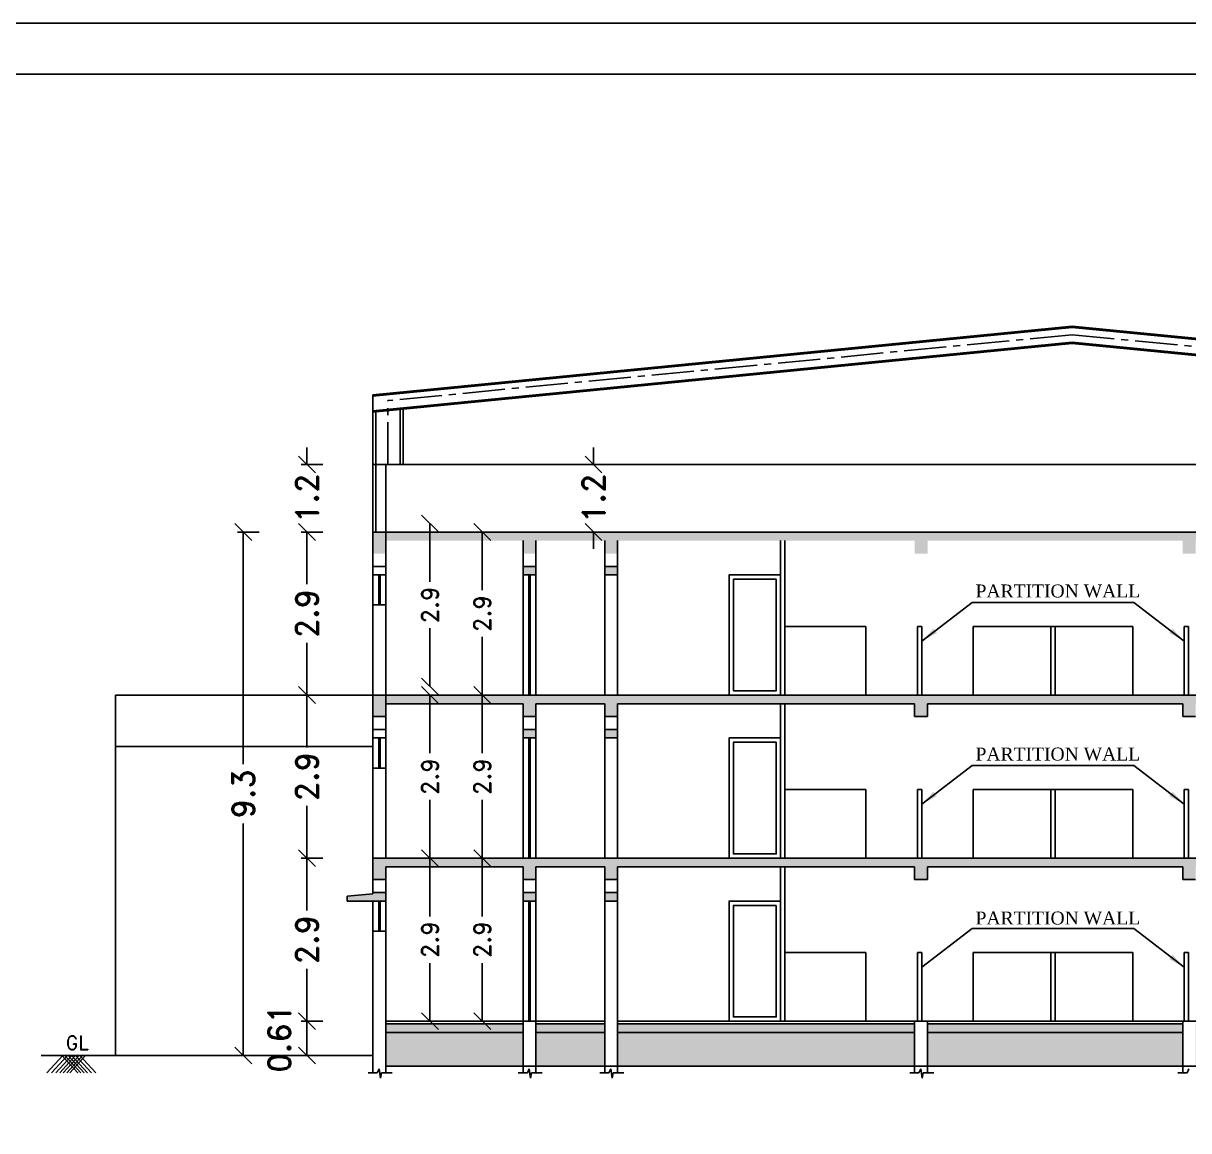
# Model space of a CAD drawing. Header units: metres. Extents: x 0 to 2856, y 0 to 1718.
# Drawn here: x 2724.98 to 2745.68, y 1670.95 to 1690.61 of the extents above; entities that cross this region are included whole.
import ezdxf

# ---------------------------------------------------------------- set-up
doc = ezdxf.new("R2010")
doc.units = ezdxf.units.M
doc.header["$MEASUREMENT"] = 0
doc.linetypes.add('CENTER2', pattern=[1.125, 0.75, -0.125, 0.125, -0.125])
for name, color, linetype in [('BLK_1_FLR_0_REGULAR_ROOM_1', 4, 'Continuous'), ('BLK_1_FLR_0_STAIR_1', 1, 'Continuous'), ('BLK_1_FLR_1_REGULAR_ROOM_1', 4, 'Continuous'), ('BLK_1_FLR_1_STAIR_1', 1, 'Continuous'), ('BLK_1_FLR_2_REGULAR_ROOM_1', 4, 'Continuous'), ('BLK_1_FLR_2_STAIR_1', 1, 'Continuous'), ('BLK_1_PLINTH_HEIGHT', 7, 'Continuous'), ('BLK_1_ROOF_WATER_TANK_HT', 235, 'Continuous'), ('dim', 12, 'Continuous'), ('hat', 5, 'Continuous')]:
    doc.layers.add(name, color=color, linetype=linetype)
doc.styles.add('rd', font='romand.shx')
doc.styles.add('Tahoma', font='times.ttf', dxfattribs={"height": 0.3})
doc.dimstyles.get("Standard").update_dxf_attribs({"dimtxt": 3, "dimasz": 3, "dimexe": 1, "dimexo": 1, "dimgap": 0.09, "dimtad": 0, "dimdec": 4, "dimzin": 2, "dimdsep": 46, "dimlunit": 4, "dimtxsty": 'rd', "dimblk": 'OBLIQUE', "dimcen": 0.09, "dimclrd": 12, "dimclre": 12, "dimclrt": 5, "dimadec": 0, "dimazin": 0, "dimtfac": 1, "dimtdec": 4, "dimtix": 1, "dimtmove": 2, "dimatfit": 3, "dimfxl": 0, "dimtolj": 1, "dimtzin": 0, "dimarcsym": 0})

# ---------------------------------------------------------------- blocks, each defined once
blk = doc.blocks.new('_Oblique')
at = {"color": 0, "linetype": 'ByBlock', "lineweight": -2}
blk.add_line((-0.5, -0.5), (0.5, 0.5), dxfattribs=at)
blk = doc.blocks.new('*D188')
at = {"layer": 'Defpoints', "color": 0}
for p in [(2730.017, 1675.787), (2730.401, 1675.787), (2730.401, 1672.892)]:
    blk.add_point(p, dxfattribs=at)
at = {"layer": 'dim', "color": 12, "lineweight": -2}
for p, q in [((2730.301, 1675.787), (2729.917, 1675.787)), ((2730.017, 1675.787), (2730.017, 1674.859)), ((2730.017, 1672.892), (2730.017, 1673.82)), ((2730.301, 1672.892), (2729.917, 1672.892))]:
    blk.add_line(p, q, dxfattribs=at)
at = {"layer": 'dim', "color": 12, "lineweight": -2, "xscale": 0.3, "yscale": 0.3, "zscale": 0.3}
for p, rotation in [((2730.017, 1675.787), 90), ((2730.017, 1672.892), 270)]:
    blk.add_blockref('_Oblique', p, dxfattribs=dict(at, rotation=rotation))
at = {"layer": 'dim', "color": 7, "insert": (2730.017, 1674.339), "char_height": 0.4, "attachment_point": 5, "rotation": 90, "style": 'rd'}
blk.add_mtext('\\A1;2.9', dxfattribs=at)
blk = doc.blocks.new('*D189')
at = {"layer": 'BLK_1_PLINTH_HEIGHT', "color": 12, "lineweight": -2}
for p, q in [((2730.301, 1672.892), (2729.917, 1672.892)), ((2730.017, 1672.892), (2730.017, 1672.282)), ((2730.301, 1672.282), (2729.917, 1672.282))]:
    blk.add_line(p, q, dxfattribs=at)
at = {"layer": 'Defpoints', "color": 0}
for p in [(2730.401, 1672.892), (2730.017, 1672.282), (2730.401, 1672.282)]:
    blk.add_point(p, dxfattribs=at)
at = {"layer": 'BLK_1_PLINTH_HEIGHT', "color": 12, "lineweight": -2, "xscale": 0.3, "yscale": 0.3, "zscale": 0.3}
for p, rotation in [((2730.017, 1672.892), 90), ((2730.017, 1672.282), 270)]:
    blk.add_blockref('_Oblique', p, dxfattribs=dict(at, rotation=rotation))
at = {"layer": 'BLK_1_PLINTH_HEIGHT', "color": 7, "insert": (2729.527, 1672.587), "char_height": 0.4, "attachment_point": 5, "rotation": 90, "style": 'rd'}
blk.add_mtext('\\A1;0.61', dxfattribs=at)
blk = doc.blocks.new('*D190')
at = {"layer": 'Defpoints', "color": 0}
for p in [(2730.401, 1678.683), (2730.017, 1675.787), (2730.401, 1675.787)]:
    blk.add_point(p, dxfattribs=at)
at = {"layer": 'dim', "color": 12, "lineweight": -2}
for p, q in [((2730.301, 1678.683), (2729.917, 1678.683)), ((2730.017, 1678.683), (2730.017, 1677.754)), ((2730.017, 1675.787), (2730.017, 1676.716)), ((2730.301, 1675.787), (2729.917, 1675.787))]:
    blk.add_line(p, q, dxfattribs=at)
at = {"layer": 'dim', "color": 12, "lineweight": -2, "xscale": 0.3, "yscale": 0.3, "zscale": 0.3}
for p, rotation in [((2730.017, 1678.683), 90), ((2730.017, 1675.787), 270)]:
    blk.add_blockref('_Oblique', p, dxfattribs=dict(at, rotation=rotation))
at = {"layer": 'dim', "color": 7, "insert": (2730.017, 1677.235), "char_height": 0.4, "attachment_point": 5, "rotation": 90, "style": 'rd'}
blk.add_mtext('\\A1;2.9', dxfattribs=at)
blk = doc.blocks.new('*D191')
at = {"layer": 'Defpoints', "color": 0}
for p in [(2730.017, 1681.578), (2730.401, 1681.578), (2730.401, 1678.683)]:
    blk.add_point(p, dxfattribs=at)
at = {"layer": 'dim', "color": 12, "lineweight": -2}
for p, q in [((2730.301, 1681.578), (2729.917, 1681.578)), ((2730.017, 1681.578), (2730.017, 1680.65)), ((2730.017, 1678.683), (2730.017, 1679.612)), ((2730.301, 1678.683), (2729.917, 1678.683))]:
    blk.add_line(p, q, dxfattribs=at)
at = {"layer": 'dim', "color": 12, "lineweight": -2, "xscale": 0.3, "yscale": 0.3, "zscale": 0.3}
for p, rotation in [((2730.017, 1681.578), 90), ((2730.017, 1678.683), 270)]:
    blk.add_blockref('_Oblique', p, dxfattribs=dict(at, rotation=rotation))
at = {"layer": 'dim', "color": 7, "insert": (2730.017, 1680.131), "char_height": 0.4, "attachment_point": 5, "rotation": 90, "style": 'rd'}
blk.add_mtext('\\A1;2.9', dxfattribs=at)
blk = doc.blocks.new('*D192')
at = {"layer": 'Defpoints', "color": 0}
for p in [(2730.401, 1682.778), (2730.017, 1681.578), (2730.401, 1681.578)]:
    blk.add_point(p, dxfattribs=at)
at = {"layer": 'dim', "color": 12, "lineweight": -2}
for p, q in [((2730.017, 1682.778), (2730.017, 1683.078)), ((2730.301, 1682.778), (2729.917, 1682.778)), ((2730.301, 1681.578), (2729.917, 1681.578)), ((2730.017, 1681.578), (2730.017, 1681.278))]:
    blk.add_line(p, q, dxfattribs=at)
at = {"layer": 'dim', "color": 12, "lineweight": -2, "xscale": 0.3, "yscale": 0.3, "zscale": 0.3}
for p, rotation in [((2730.017, 1682.778), 270), ((2730.017, 1681.578), 90)]:
    blk.add_blockref('_Oblique', p, dxfattribs=dict(at, rotation=rotation))
at = {"layer": 'dim', "color": 7, "insert": (2730.017, 1682.178), "char_height": 0.4, "attachment_point": 5, "rotation": 90, "style": 'rd'}
blk.add_mtext('\\A1;1.2', dxfattribs=at)
blk = doc.blocks.new('*D193')
at = {"layer": 'Defpoints', "color": 0}
for p in [(2728.886, 1681.578), (2729.27, 1681.578), (2729.27, 1672.282)]:
    blk.add_point(p, dxfattribs=at)
at = {"layer": 'dim', "color": 12, "lineweight": -2}
for p, q in [((2729.17, 1681.578), (2728.786, 1681.578)), ((2728.886, 1681.578), (2728.886, 1677.459)), ((2728.886, 1672.282), (2728.886, 1676.402)), ((2729.17, 1672.282), (2728.786, 1672.282))]:
    blk.add_line(p, q, dxfattribs=at)
at = {"layer": 'dim', "color": 12, "lineweight": -2, "xscale": 0.3, "yscale": 0.3, "zscale": 0.3}
for p, rotation in [((2728.886, 1681.578), 90), ((2728.886, 1672.282), 270)]:
    blk.add_blockref('_Oblique', p, dxfattribs=dict(at, rotation=rotation))
at = {"layer": 'dim', "color": 7, "insert": (2728.886, 1676.93), "char_height": 0.4, "attachment_point": 5, "rotation": 90, "style": 'rd'}
blk.add_mtext('\\A1;9.3', dxfattribs=at)
blk = doc.blocks.new('*D106')
at = {"layer": 'BLK_1_ROOF_WATER_TANK_HT', "color": 12, "lineweight": -2}
for p, q in [((2735.107, 1682.778), (2735.107, 1683.078)), ((2734.823, 1682.778), (2735.207, 1682.778)), ((2734.823, 1681.578), (2735.207, 1681.578)), ((2735.107, 1681.578), (2735.107, 1681.278))]:
    blk.add_line(p, q, dxfattribs=at)
at = {"layer": 'Defpoints', "color": 0}
for p in [(2734.723, 1682.778), (2734.723, 1681.578), (2735.107, 1681.578)]:
    blk.add_point(p, dxfattribs=at)
at = {"layer": 'BLK_1_ROOF_WATER_TANK_HT', "color": 12, "lineweight": -2, "xscale": 0.3, "yscale": 0.3, "zscale": 0.3}
for p, rotation in [((2735.107, 1682.778), 270), ((2735.107, 1681.578), 90)]:
    blk.add_blockref('_Oblique', p, dxfattribs=dict(at, rotation=rotation))
at = {"layer": 'BLK_1_ROOF_WATER_TANK_HT', "color": 7, "insert": (2735.107, 1682.178), "char_height": 0.4, "attachment_point": 5, "rotation": 90, "style": 'rd'}
blk.add_mtext('\\A1;1.2', dxfattribs=at)
blk = doc.blocks.new('*D226')
at = {"layer": 'BLK_1_FLR_1_STAIR_1'}
for p, q in [((2733.131, 1678.683), (2733.131, 1677.649)), ((2733.131, 1675.787), (2733.131, 1676.821))]:
    blk.add_line(p, q, dxfattribs=at)
at = {"layer": 'Defpoints', "color": 0}
for p in [(2733.131, 1678.683), (2733.131, 1675.787), (2733.131, 1675.787)]:
    blk.add_point(p, dxfattribs=at)
at = {"layer": 'BLK_1_FLR_1_STAIR_1', "xscale": 0.3, "yscale": 0.3, "zscale": 0.3}
for p, rotation in [((2733.131, 1678.683), 90), ((2733.131, 1675.787), 270)]:
    blk.add_blockref('_Oblique', p, dxfattribs=dict(at, rotation=rotation))
at = {"layer": 'BLK_1_FLR_1_STAIR_1', "insert": (2733.131, 1677.235), "char_height": 0.3, "attachment_point": 5, "rotation": 90, "style": 'rd'}
blk.add_mtext('\\A1;2.9', dxfattribs=at)
blk = doc.blocks.new('*D227')
at = {"layer": 'BLK_1_FLR_0_STAIR_1'}
for p, q in [((2733.131, 1675.787), (2733.131, 1674.754)), ((2733.131, 1672.892), (2733.131, 1673.925))]:
    blk.add_line(p, q, dxfattribs=at)
at = {"layer": 'Defpoints', "color": 0}
for p in [(2733.131, 1675.787), (2733.131, 1672.892), (2733.131, 1672.892)]:
    blk.add_point(p, dxfattribs=at)
at = {"layer": 'BLK_1_FLR_0_STAIR_1', "xscale": 0.3, "yscale": 0.3, "zscale": 0.3}
for p, rotation in [((2733.131, 1675.787), 90), ((2733.131, 1672.892), 270)]:
    blk.add_blockref('_Oblique', p, dxfattribs=dict(at, rotation=rotation))
at = {"layer": 'BLK_1_FLR_0_STAIR_1', "insert": (2733.131, 1674.339), "char_height": 0.3, "attachment_point": 5, "rotation": 90, "style": 'rd'}
blk.add_mtext('\\A1;2.9', dxfattribs=at)
blk = doc.blocks.new('*D228')
at = {"layer": 'BLK_1_FLR_2_STAIR_1'}
for p, q in [((2733.131, 1681.578), (2733.131, 1680.545)), ((2733.131, 1678.683), (2733.131, 1679.716))]:
    blk.add_line(p, q, dxfattribs=at)
at = {"layer": 'Defpoints', "color": 0}
for p in [(2733.131, 1681.578), (2733.131, 1681.578), (2733.131, 1678.683)]:
    blk.add_point(p, dxfattribs=at)
at = {"layer": 'BLK_1_FLR_2_STAIR_1', "xscale": 0.3, "yscale": 0.3, "zscale": 0.3}
for p, rotation in [((2733.131, 1681.578), 90), ((2733.131, 1678.683), 270)]:
    blk.add_blockref('_Oblique', p, dxfattribs=dict(at, rotation=rotation))
at = {"layer": 'BLK_1_FLR_2_STAIR_1', "insert": (2733.131, 1680.131), "char_height": 0.3, "attachment_point": 5, "rotation": 90, "style": 'rd'}
blk.add_mtext('\\A1;2.9', dxfattribs=at)
blk = doc.blocks.new('*D263')
at = {"layer": 'BLK_1_FLR_0_REGULAR_ROOM_1'}
for p, q in [((2732.202, 1675.787), (2732.202, 1674.754)), ((2732.202, 1672.892), (2732.202, 1673.925))]:
    blk.add_line(p, q, dxfattribs=at)
at = {"layer": 'Defpoints', "color": 0}
for p in [(2732.202, 1675.787), (2732.202, 1672.892), (2732.202, 1672.892)]:
    blk.add_point(p, dxfattribs=at)
at = {"layer": 'BLK_1_FLR_0_REGULAR_ROOM_1', "xscale": 0.3, "yscale": 0.3, "zscale": 0.3}
for p, rotation in [((2732.202, 1675.787), 90), ((2732.202, 1672.892), 270)]:
    blk.add_blockref('_Oblique', p, dxfattribs=dict(at, rotation=rotation))
at = {"layer": 'BLK_1_FLR_0_REGULAR_ROOM_1', "color": 4, "insert": (2732.202, 1674.339), "char_height": 0.3, "attachment_point": 5, "rotation": 90, "style": 'rd'}
blk.add_mtext('\\A1;2.9', dxfattribs=at)
blk = doc.blocks.new('*D264')
at = {"layer": 'BLK_1_FLR_1_REGULAR_ROOM_1'}
for p, q in [((2732.202, 1678.683), (2732.202, 1677.649)), ((2732.202, 1675.787), (2732.202, 1676.821))]:
    blk.add_line(p, q, dxfattribs=at)
at = {"layer": 'Defpoints', "color": 0}
for p in [(2732.202, 1678.683), (2732.202, 1675.787), (2732.202, 1675.787)]:
    blk.add_point(p, dxfattribs=at)
at = {"layer": 'BLK_1_FLR_1_REGULAR_ROOM_1', "xscale": 0.3, "yscale": 0.3, "zscale": 0.3}
for p, rotation in [((2732.202, 1678.683), 90), ((2732.202, 1675.787), 270)]:
    blk.add_blockref('_Oblique', p, dxfattribs=dict(at, rotation=rotation))
at = {"layer": 'BLK_1_FLR_1_REGULAR_ROOM_1', "color": 4, "insert": (2732.202, 1677.235), "char_height": 0.3, "attachment_point": 5, "rotation": 90, "style": 'rd'}
blk.add_mtext('\\A1;2.9', dxfattribs=at)
blk = doc.blocks.new('*D265')
at = {"layer": 'BLK_1_FLR_2_REGULAR_ROOM_1'}
for p, q in [((2732.202, 1681.731), (2732.202, 1680.697)), ((2732.202, 1678.835), (2732.202, 1679.869))]:
    blk.add_line(p, q, dxfattribs=at)
at = {"layer": 'Defpoints', "color": 0}
for p in [(2732.202, 1681.731), (2732.202, 1678.835), (2732.202, 1678.835)]:
    blk.add_point(p, dxfattribs=at)
at = {"layer": 'BLK_1_FLR_2_REGULAR_ROOM_1', "xscale": 0.3, "yscale": 0.3, "zscale": 0.3}
for p, rotation in [((2732.202, 1681.731), 90), ((2732.202, 1678.835), 270)]:
    blk.add_blockref('_Oblique', p, dxfattribs=dict(at, rotation=rotation))
at = {"layer": 'BLK_1_FLR_2_REGULAR_ROOM_1', "color": 4, "insert": (2732.202, 1680.283), "char_height": 0.3, "attachment_point": 5, "rotation": 90, "style": 'rd'}
blk.add_mtext('\\A1;2.9', dxfattribs=at)

msp = doc.modelspace()

# ---------------------------------------------------------------- hatches: boundary and pattern name
at = {"lineweight": 5}
h = msp.add_hatch(color=256, dxfattribs=at)
h.dxf.hatch_style = 1
h.paths.add_polyline_path([(2734.085, 1680.969), (2733.857, 1680.969), (2733.857, 1680.816), (2734.085, 1680.816)])
h.paths.add_polyline_path([(2735.533, 1680.969), (2735.305, 1680.969), (2735.305, 1680.816), (2735.533, 1680.816)])
h = msp.add_hatch(color=256, dxfattribs=at)
h.dxf.hatch_style = 1
h.paths.add_polyline_path([(2734.085, 1675.178), (2733.857, 1675.178), (2733.857, 1675.025), (2734.085, 1675.025)])
h.paths.add_polyline_path([(2735.533, 1675.178), (2735.305, 1675.178), (2735.305, 1675.025), (2735.533, 1675.025)])
h.paths.add_polyline_path([(2750.621, 1675.178), (2750.392, 1675.178), (2750.392, 1675.025), (2750.621, 1675.025)])
h.paths.add_polyline_path([(2750.621, 1678.073), (2750.392, 1678.073), (2750.392, 1677.921), (2750.621, 1677.921)])
h.paths.add_polyline_path([(2756.031, 1675.152), (2756.031, 1675.178), (2755.802, 1675.178), (2755.802, 1675.025), (2756.031, 1675.025)])
h.paths.add_polyline_path([(2757.555, 1675.114), (2756.031, 1675.152), (2756.031, 1675.025), (2757.555, 1675.025)])
h.paths.add_polyline_path([(2756.488, 1678.01), (2756.031, 1678.048), (2756.031, 1678.073), (2755.802, 1678.073), (2755.802, 1677.921), (2756.031, 1677.921), (2756.488, 1677.921)])
h = msp.add_hatch(color=256, dxfattribs=at)
h.dxf.hatch_style = 1
h.paths.add_polyline_path([(2734.085, 1678.073), (2733.857, 1678.073), (2733.857, 1677.921), (2734.085, 1677.921)])
h.paths.add_polyline_path([(2735.533, 1678.073), (2735.305, 1678.073), (2735.305, 1677.921), (2735.533, 1677.921)])
h = msp.add_hatch(color=256, dxfattribs=at)
h.dxf.hatch_style = 1
h.paths.add_polyline_path([(2731.418, 1675.178), (2731.19, 1675.178), (2731.19, 1675.152), (2730.733, 1675.114), (2730.733, 1675.025), (2731.19, 1675.025), (2731.418, 1675.025)])
at = {"layer": 'hat', "lineweight": 5}
h = msp.add_hatch(color=256, dxfattribs=at)
h.dxf.hatch_style = 1
h.paths.add_polyline_path([(2756.031, 1681.578), (2731.19, 1681.578), (2731.19, 1681.197), (2731.418, 1681.197), (2731.418, 1681.426), (2733.857, 1681.426), (2733.857, 1681.197), (2734.085, 1681.197), (2734.085, 1681.426), (2735.305, 1681.426), (2735.305, 1681.197), (2735.533, 1681.197), (2735.533, 1681.426), (2740.81, 1681.426), (2740.81, 1681.197), (2741.039, 1681.197), (2741.039, 1681.426), (2745.573, 1681.426), (2745.573, 1681.197), (2745.801, 1681.197), (2745.801, 1681.426), (2750.392, 1681.426), (2750.392, 1681.197), (2750.621, 1681.197), (2750.621, 1681.426), (2755.802, 1681.426), (2755.802, 1681.197), (2756.031, 1681.197)])
h = msp.add_hatch(color=256, dxfattribs=at)
h.dxf.hatch_style = 1
h.paths.add_polyline_path([(2756.031, 1678.683), (2731.19, 1678.683), (2731.19, 1678.302), (2731.418, 1678.302), (2731.418, 1678.53), (2733.857, 1678.53), (2733.857, 1678.302), (2734.085, 1678.302), (2734.085, 1678.53), (2735.305, 1678.53), (2735.305, 1678.302), (2735.533, 1678.302), (2735.533, 1678.53), (2740.81, 1678.53), (2740.81, 1678.302), (2741.039, 1678.302), (2741.039, 1678.53), (2745.573, 1678.53), (2745.573, 1678.302), (2745.801, 1678.302), (2745.801, 1678.53), (2750.392, 1678.53), (2750.392, 1678.302), (2750.621, 1678.302), (2750.621, 1678.53), (2755.802, 1678.53), (2755.802, 1678.302), (2756.031, 1678.302)])
h = msp.add_hatch(color=256, dxfattribs=at)
h.dxf.hatch_style = 1
h.paths.add_polyline_path([(2750.621, 1675.635), (2755.802, 1675.635), (2755.802, 1675.406), (2756.031, 1675.406), (2756.031, 1675.787), (2731.19, 1675.787), (2731.19, 1675.406), (2731.418, 1675.406), (2731.418, 1675.635), (2733.857, 1675.635), (2733.857, 1675.406), (2734.085, 1675.406), (2734.085, 1675.635), (2735.305, 1675.635), (2735.305, 1675.406), (2735.533, 1675.406), (2735.533, 1675.635), (2740.81, 1675.635), (2740.81, 1675.406), (2741.039, 1675.406), (2741.039, 1675.635), (2745.573, 1675.635), (2745.573, 1675.406), (2745.801, 1675.406), (2745.801, 1675.635), (2750.392, 1675.635), (2750.392, 1675.406), (2750.621, 1675.406)])
at = {"layer": 'hat'}
h = msp.add_hatch(dxfattribs=at)
h.set_pattern_fill('AR-CONC', color=256, scale=0.01)
h.set_pattern_definition([(50, (-11320.640555, -9996.005794), (0.07172601826, -0.0062752135), [0.0075, -0.0825]), (355, (-11320.640555, -9996.005794), (-0.01387513336, 0.07521921337), [0.006, -0.066]), (100.45144446, (-11320.63458, -9996.00632), (0.05785088467, 0.0689439991), [0.0063740192, -0.0701142112]), (46.1842, (-11320.640555, -9995.98579), (0.10672413307, -0.0165519281), [0.01125, -0.12375]), (96.6356355, (-11320.63166, -9995.98717), (0.09346619457, 0.0974118601), [0.0095610342, -0.105171376]), (351.184164, (-11320.64055, -9995.98579), (0.0934661945, 0.09741186), [0.009, -0.0990000001]), (21, (-11320.630555, -9995.990794), (0.05969070521, -0.04026188907), [0.0075, -0.0825]), (326, (-11320.630555, -9995.990794), (0.0243315332, 0.0725150045), [0.006, -0.066]), (71.45144474, (-11320.62558, -9995.99415), (0.08402223767, 0.03225311528), [0.006374019, -0.0701142112]), (37.5, (-11320.640555, -9996.005794), (0.00121598553, 0.033289385383), [0, -0.0652, 0, -0.067, 0, -0.06625]), (7.5, (-11320.640555, -9996.005794), (0.026306953744, 0.03944117119), [0, -0.0382, 0, -0.0637, 0, -0.02525]), (327.5, (-11320.662855, -9996.005794), (0.053382243617, -0.002255487173), [0, -0.025, 0, -0.078, 0, -0.1035]), (317.5, (-11320.672855, -9996.005794), (0.05831861693, 0.01001049823), [0, -0.0325, 0, -0.0518, 0, -0.0735])])
h.paths.add_polyline_path([(2733.857, 1672.842), (2731.418, 1672.842), (2731.418, 1672.692), (2733.857, 1672.692)])
h.paths.add_polyline_path([(2735.305, 1672.842), (2734.085, 1672.842), (2734.085, 1672.692), (2735.305, 1672.692)])
h.paths.add_polyline_path([(2740.81, 1672.842), (2735.533, 1672.842), (2735.533, 1672.692), (2740.81, 1672.692)])
h.paths.add_polyline_path([(2745.573, 1672.842), (2741.039, 1672.842), (2741.039, 1672.692), (2745.573, 1672.692)])
h.paths.add_polyline_path([(2750.392, 1672.842), (2745.801, 1672.842), (2745.801, 1672.692), (2750.392, 1672.692)])
h.paths.add_polyline_path([(2755.802, 1672.842), (2750.621, 1672.842), (2750.621, 1672.692), (2755.802, 1672.692)])
h = msp.add_hatch(dxfattribs=at)
h.set_pattern_fill('AR-SAND', color=256, scale=0.05)
h.set_pattern_definition([(37.5, (-11320.640555, -9996.00579), (-0.0031496679, 0.09634118845), [0, -0.076, 0, -0.085, 0, -0.08125]), (7.5, (-11320.64055, -9996.0058), (0.0884888353, 0.1411073033), [0, -0.041, 0, -0.0685, 0, -0.02625]), (327.5, (-11320.702055, -9996.00579), (0.1557070931, 0.00028295268), [0, -0.025, 0, -0.09, 0, -0.1175]), (317.5, (-11320.70205, -9996.0058), (0.1503063302, 0.0438837782), [0, -0.0125, 0, -0.059, 0, -0.0675])])
h.paths.add_polyline_path([(2733.857, 1672.692), (2731.418, 1672.692), (2731.418, 1672.092), (2733.857, 1672.092)])
h.paths.add_polyline_path([(2735.305, 1672.692), (2734.085, 1672.692), (2734.085, 1672.092), (2735.305, 1672.092)])
h.paths.add_polyline_path([(2740.81, 1672.692), (2735.533, 1672.692), (2735.533, 1672.092), (2740.81, 1672.092)])
h.paths.add_polyline_path([(2745.573, 1672.692), (2741.039, 1672.692), (2741.039, 1672.092), (2745.573, 1672.092)])
h.paths.add_polyline_path([(2750.392, 1672.692), (2745.801, 1672.692), (2745.801, 1672.092), (2750.392, 1672.092)])
h.paths.add_polyline_path([(2755.802, 1672.692), (2750.621, 1672.692), (2750.621, 1672.092), (2755.802, 1672.092)])

# ---------------------------------------------------------------- linework, layer by layer
at = {"linetype": 'Continuous', "lineweight": -2}
for p, q in [((2743.61, 1685.236), (2731.19, 1684.017)), ((2743.61, 1685.21), (2731.19, 1683.991)), ((2743.61, 1685.236), (2756.031, 1684.017)), ((2743.61, 1685.21), (2756.031, 1683.991)), ((2743.61, 1684.951), (2731.19, 1683.732)), ((2743.61, 1684.925), (2731.19, 1683.706)), ((2743.61, 1684.951), (2756.031, 1683.732)), ((2743.61, 1684.925), (2756.031, 1683.706)), ((2731.19, 1681.578), (2731.19, 1684.017)), ((2731.241, 1681.578), (2731.241, 1683.711)), ((2731.672, 1682.778), (2731.672, 1683.754)), ((2731.723, 1682.778), (2731.723, 1683.759)), ((2731.19, 1681.578), (2731.19, 1682.778)), ((2731.19, 1682.778), (2731.42, 1682.778)), ((2731.19, 1682.778), (2756.031, 1682.778)), ((2731.19, 1675.152), (2731.19, 1681.578)), ((2731.19, 1681.578), (2756.031, 1681.578)), ((2731.418, 1675.787), (2731.418, 1681.578)), ((2733.857, 1678.683), (2733.857, 1681.426)), ((2734.085, 1678.683), (2734.085, 1681.426)), ((2735.305, 1678.683), (2735.305, 1681.426)), ((2735.533, 1678.683), (2735.533, 1681.426)), ((2738.429, 1678.683), (2738.429, 1681.426)), ((2738.505, 1678.683), (2738.505, 1681.426)), ((2731.19, 1680.969), (2731.418, 1680.969)), ((2733.857, 1680.969), (2734.085, 1680.969)), ((2735.305, 1680.969), (2735.533, 1680.969)), ((2731.19, 1680.816), (2731.418, 1680.816)), ((2731.291, 1680.816), (2731.291, 1680.283)), ((2731.317, 1680.816), (2731.317, 1680.283)), ((2733.857, 1680.816), (2734.085, 1680.816)), ((2733.958, 1680.816), (2733.958, 1678.683)), ((2733.984, 1680.816), (2733.984, 1678.683)), ((2735.305, 1680.816), (2735.533, 1680.816)), ((2731.19, 1680.283), (2731.418, 1680.283)), ((2738.505, 1679.902), (2739.946, 1679.902)), ((2739.946, 1679.902), (2739.946, 1678.683)), ((2740.861, 1679.902), (2740.937, 1679.902)), ((2740.861, 1679.902), (2740.861, 1678.683)), ((2740.937, 1679.902), (2740.937, 1678.683)), ((2741.851, 1679.902), (2744.684, 1679.902)), ((2741.851, 1679.902), (2741.851, 1678.683)), ((2743.232, 1679.902), (2743.232, 1678.683)), ((2743.308, 1679.902), (2743.308, 1678.683)), ((2744.684, 1679.902), (2744.684, 1678.683)), ((2745.598, 1679.902), (2745.674, 1679.902)), ((2745.598, 1679.902), (2745.598, 1678.683)), ((2745.674, 1679.902), (2745.674, 1678.683)), ((2731.19, 1678.683), (2756.031, 1678.683)), ((2731.418, 1678.53), (2733.857, 1678.53)), ((2733.857, 1675.787), (2733.857, 1678.53)), ((2734.085, 1675.787), (2734.085, 1678.53)), ((2734.085, 1678.53), (2735.305, 1678.53)), ((2735.305, 1675.787), (2735.305, 1678.53)), ((2735.533, 1675.787), (2735.533, 1678.53)), ((2735.533, 1678.53), (2740.81, 1678.53)), ((2738.429, 1675.787), (2738.429, 1678.53)), ((2738.505, 1675.787), (2738.505, 1678.53)), ((2740.81, 1678.302), (2740.81, 1678.53)), ((2741.039, 1678.53), (2745.573, 1678.53)), ((2741.039, 1678.302), (2741.039, 1678.53)), ((2745.573, 1678.302), (2745.573, 1678.53)), ((2745.573, 1678.302), (2745.573, 1678.53)), ((2731.19, 1678.302), (2731.418, 1678.302)), ((2733.857, 1678.302), (2734.085, 1678.302)), ((2735.305, 1678.302), (2735.533, 1678.302)), ((2740.81, 1678.302), (2741.039, 1678.302)), ((2745.573, 1678.302), (2745.801, 1678.302)), ((2731.19, 1678.073), (2731.418, 1678.073)), ((2733.857, 1678.073), (2734.085, 1678.073)), ((2735.305, 1678.073), (2735.533, 1678.073)), ((2731.19, 1677.921), (2731.418, 1677.921)), ((2731.291, 1677.921), (2731.291, 1677.387)), ((2731.317, 1677.921), (2731.317, 1677.387)), ((2733.857, 1677.921), (2734.085, 1677.921)), ((2733.958, 1677.921), (2733.958, 1675.787)), ((2733.984, 1677.921), (2733.984, 1675.787)), ((2735.305, 1677.921), (2735.533, 1677.921)), ((2731.19, 1677.387), (2731.418, 1677.387)), ((2738.505, 1677.006), (2739.946, 1677.006)), ((2739.946, 1677.006), (2739.946, 1675.787)), ((2740.861, 1677.006), (2740.937, 1677.006)), ((2740.861, 1677.006), (2740.861, 1675.787)), ((2740.937, 1677.006), (2740.937, 1675.787)), ((2741.851, 1677.006), (2744.684, 1677.006)), ((2741.851, 1677.006), (2741.851, 1675.787)), ((2743.232, 1677.006), (2743.232, 1675.787)), ((2743.308, 1677.006), (2743.308, 1675.787)), ((2744.684, 1677.006), (2744.684, 1675.787)), ((2745.598, 1677.006), (2745.674, 1677.006)), ((2745.598, 1677.006), (2745.598, 1675.787)), ((2745.674, 1677.006), (2745.674, 1675.787)), ((2731.19, 1675.787), (2756.031, 1675.787)), ((2731.418, 1671.977), (2731.418, 1675.635)), ((2731.418, 1675.635), (2733.857, 1675.635)), ((2733.857, 1671.977), (2733.857, 1675.635)), ((2734.085, 1671.977), (2734.085, 1675.635)), ((2734.085, 1675.635), (2735.305, 1675.635)), ((2735.305, 1671.977), (2735.305, 1675.635)), ((2735.533, 1671.977), (2735.533, 1675.635)), ((2735.533, 1675.635), (2740.81, 1675.635)), ((2738.429, 1672.892), (2738.429, 1675.635)), ((2738.505, 1672.892), (2738.505, 1675.635)), ((2740.81, 1675.406), (2740.81, 1675.635)), ((2741.039, 1675.635), (2745.573, 1675.635)), ((2741.039, 1675.406), (2741.039, 1675.635)), ((2745.573, 1675.406), (2745.573, 1675.635)), ((2745.573, 1675.406), (2745.573, 1675.635)), ((2731.19, 1675.406), (2731.418, 1675.406)), ((2733.857, 1675.406), (2734.085, 1675.406)), ((2735.305, 1675.406), (2735.533, 1675.406)), ((2740.81, 1675.406), (2741.039, 1675.406)), ((2745.573, 1675.406), (2745.801, 1675.406)), ((2730.733, 1675.114), (2731.19, 1675.152)), ((2731.19, 1675.178), (2731.418, 1675.178)), ((2733.857, 1675.178), (2734.085, 1675.178)), ((2735.305, 1675.178), (2735.533, 1675.178)), ((2730.733, 1675.025), (2730.733, 1675.114)), ((2731.19, 1675.025), (2730.733, 1675.025)), ((2731.19, 1671.977), (2731.19, 1675.025)), ((2731.19, 1675.025), (2731.418, 1675.025)), ((2731.291, 1675.025), (2731.291, 1674.492)), ((2731.317, 1675.025), (2731.317, 1674.492)), ((2733.857, 1675.025), (2734.085, 1675.025)), ((2733.958, 1675.025), (2733.958, 1672.892)), ((2733.984, 1675.025), (2733.984, 1672.892)), ((2735.305, 1675.025), (2735.533, 1675.025)), ((2731.19, 1674.492), (2731.418, 1674.492)), ((2738.505, 1674.111), (2739.946, 1674.111)), ((2739.946, 1674.111), (2739.946, 1672.892)), ((2740.861, 1674.111), (2740.937, 1674.111)), ((2740.861, 1674.111), (2740.861, 1672.892)), ((2740.937, 1674.111), (2740.937, 1672.892)), ((2741.851, 1674.111), (2744.684, 1674.111)), ((2741.851, 1674.111), (2741.851, 1672.892)), ((2743.232, 1674.111), (2743.232, 1672.892)), ((2743.308, 1674.111), (2743.308, 1672.892)), ((2744.684, 1674.111), (2744.684, 1672.892)), ((2745.598, 1674.111), (2745.674, 1674.111)), ((2745.598, 1674.111), (2745.598, 1672.892)), ((2745.674, 1674.111), (2745.674, 1672.892)), ((2731.418, 1672.892), (2735.305, 1672.892)), ((2735.533, 1672.892), (2750.392, 1672.892)), ((2740.81, 1671.977), (2740.81, 1672.892)), ((2741.039, 1671.977), (2741.039, 1672.892)), ((2745.573, 1671.977), (2745.573, 1672.892)), ((2731.418, 1672.842), (2733.857, 1672.842)), ((2731.418, 1672.692), (2733.857, 1672.692)), ((2734.085, 1672.842), (2735.305, 1672.842)), ((2734.085, 1672.692), (2735.305, 1672.692)), ((2735.533, 1672.842), (2740.81, 1672.842)), ((2735.533, 1672.692), (2740.81, 1672.692)), ((2741.039, 1672.842), (2745.573, 1672.842)), ((2741.039, 1672.692), (2745.573, 1672.692)), ((2731.19, 1672.282), (2725.298, 1672.282)), ((2731.267, 1671.977), (2731.298, 1672.046)), ((2731.298, 1672.046), (2731.323, 1671.883)), ((2731.418, 1672.092), (2756.031, 1672.092)), ((2733.934, 1671.977), (2733.965, 1672.046)), ((2733.965, 1672.046), (2733.99, 1671.883)), ((2735.381, 1671.977), (2735.413, 1672.046)), ((2735.413, 1672.046), (2735.438, 1671.883)), ((2740.887, 1671.977), (2740.918, 1672.046)), ((2740.918, 1672.046), (2740.943, 1671.883)), ((2745.649, 1671.977), (2745.681, 1672.046)), ((2731.103, 1671.977), (2731.267, 1671.977)), ((2731.323, 1671.883), (2731.341, 1671.977)), ((2731.341, 1671.977), (2731.53, 1671.977)), ((2733.77, 1671.977), (2733.934, 1671.977)), ((2733.99, 1671.883), (2734.008, 1671.977)), ((2734.008, 1671.977), (2734.197, 1671.977)), ((2735.218, 1671.977), (2735.381, 1671.977)), ((2735.438, 1671.883), (2735.456, 1671.977)), ((2735.456, 1671.977), (2735.645, 1671.977)), ((2740.723, 1671.977), (2740.887, 1671.977)), ((2740.943, 1671.883), (2740.961, 1671.977)), ((2740.961, 1671.977), (2741.151, 1671.977)), ((2745.486, 1671.977), (2745.649, 1671.977))]:
    msp.add_line(p, q, dxfattribs=at)
at = {"linetype": 'CENTER2', "lineweight": -2}
for p, q in [((2743.61, 1685.081), (2731.456, 1683.914)), ((2743.61, 1685.081), (2755.764, 1683.914)), ((2731.456, 1682.778), (2731.456, 1683.914))]:
    msp.add_line(p, q, dxfattribs=at)
for p, q in [((2731.19, 1682.778), (2731.19, 1681.578)), ((2731.42, 1682.778), (2731.42, 1681.578)), ((2726.618, 1672.282), (2726.618, 1678.683)), ((2731.19, 1678.683), (2726.618, 1678.683)), ((2731.19, 1677.768), (2726.618, 1677.768))]:
    msp.add_line(p, q)
at = {"lineweight": -2}
for p, q in [((2725.68, 1672.282), (2725.398, 1671.973)), ((2725.764, 1672.282), (2725.481, 1671.973)), ((2725.839, 1672.282), (2725.556, 1671.973)), ((2725.909, 1672.282), (2725.627, 1671.973)), ((2725.662, 1672.282), (2725.945, 1671.973)), ((2725.971, 1672.282), (2725.688, 1671.973)), ((2725.715, 1672.282), (2725.998, 1671.973)), ((2726.032, 1672.282), (2725.75, 1671.973)), ((2725.777, 1672.282), (2726.059, 1671.973)), ((2726.085, 1672.282), (2725.803, 1671.973)), ((2725.838, 1672.282), (2726.121, 1671.973)), ((2725.909, 1672.282), (2726.191, 1671.973)), ((2725.984, 1672.282), (2726.266, 1671.973))]:
    msp.add_line(p, q, dxfattribs=at)
at = {"color": 30}
for points in [[(2689.318, 1574.683), (2855.825, 1574.683), (2855.825, 1690.613), (2689.318, 1690.613)], [(2690.223, 1575.588), (2854.92, 1575.588), (2854.92, 1689.708), (2690.223, 1689.708), (2690.223, 1575.588)]]:
    msp.add_lwpolyline(points, close=True, dxfattribs=at)
at = {"linetype": 'Continuous', "lineweight": -2}
for points in [[(2738.429, 1680.816), (2737.514, 1680.816), (2737.514, 1678.683), (2738.429, 1678.683)], [(2738.353, 1680.74), (2737.591, 1680.74), (2737.591, 1678.759), (2738.353, 1678.759)], [(2738.429, 1677.921), (2737.514, 1677.921), (2737.514, 1675.787), (2738.429, 1675.787)], [(2738.353, 1677.845), (2737.591, 1677.845), (2737.591, 1675.863), (2738.353, 1675.863)], [(2738.429, 1675.025), (2737.514, 1675.025), (2737.514, 1672.892), (2738.429, 1672.892)], [(2738.353, 1674.949), (2737.591, 1674.949), (2737.591, 1672.968), (2738.353, 1672.968)]]:
    msp.add_lwpolyline(points, close=True, dxfattribs=at)

# ---------------------------------------------------------------- texts
at = {"style": 'Tahoma'}
for p in [(2741.892, 1680.417), (2741.892, 1677.521), (2741.892, 1674.609)]:
    msp.add_text('PARTITION WALL', height=0.23, dxfattribs=at).set_placement(p)
at = {"insert": (2725.933, 1672.509), "char_height": 0.2489, "attachment_point": 5, "style": 'rd'}
msp.add_mtext('GL', dxfattribs=at)

# ---------------------------------------------------------------- dimensions: what is measured, and where the dimension line sits
at = {"layer": 'BLK_1_FLR_0_REGULAR_ROOM_1', "color": 4}
dim = msp.add_linear_dim(base=(2732.2022, 1672.8917), p1=(2732.2022, 1675.7873), p2=(2732.2022, 1672.8917), angle=90, dimstyle='Standard', override={"dimscale": 0.1, "dimgap": 1, "dimdec": 2, "dimzin": 8, "dimlunit": 2, "dimpost": '\\X', "dimclrd": 256, "dimclre": 256, "dimclrt": 4, "dimtdec": 2, "dimtofl": 0, "dimfxl": 0, "dimtfillclr": 256, "dimlwd": 65535, "dimarcsym": 2}, dxfattribs=at)
dim.commit()
dim.dimension.update_dxf_attribs({"geometry": '*D263', "text_midpoint": (2732.2022, 1674.3395)})
at = {"layer": 'BLK_1_FLR_0_STAIR_1'}
dim = msp.add_linear_dim(base=(2733.1313, 1672.8917), p1=(2733.1313, 1675.7873), p2=(2733.1313, 1672.8917), angle=90, dimstyle='Standard', override={"dimscale": 0.1, "dimgap": 1, "dimdec": 2, "dimzin": 8, "dimlunit": 2, "dimpost": '\\X', "dimclrd": 256, "dimclre": 256, "dimclrt": 256, "dimtdec": 2, "dimtofl": 0, "dimfxl": 0, "dimtfillclr": 256, "dimlwd": 65535, "dimarcsym": 2}, dxfattribs=at)
dim.commit()
dim.dimension.update_dxf_attribs({"geometry": '*D227', "text_midpoint": (2733.1313, 1674.3395)})
at = {"layer": 'BLK_1_FLR_1_REGULAR_ROOM_1', "color": 4}
dim = msp.add_linear_dim(base=(2732.202, 1675.787), p1=(2732.202, 1678.683), p2=(2732.202, 1675.787), angle=90, dimstyle='Standard', override={"dimscale": 0.1, "dimgap": 1, "dimdec": 2, "dimzin": 8, "dimlunit": 2, "dimpost": '\\X', "dimclrd": 256, "dimclre": 256, "dimclrt": 4, "dimtdec": 2, "dimtofl": 0, "dimfxl": 0, "dimtfillclr": 256, "dimlwd": 65535, "dimarcsym": 2}, dxfattribs=at)
dim.commit()
dim.dimension.update_dxf_attribs({"geometry": '*D264', "text_midpoint": (2732.202, 1677.235)})
at = {"layer": 'BLK_1_FLR_1_STAIR_1'}
dim = msp.add_linear_dim(base=(2733.131, 1675.787), p1=(2733.131, 1678.683), p2=(2733.131, 1675.787), angle=90, dimstyle='Standard', override={"dimscale": 0.1, "dimgap": 1, "dimdec": 2, "dimzin": 8, "dimlunit": 2, "dimpost": '\\X', "dimclrd": 256, "dimclre": 256, "dimclrt": 256, "dimtdec": 2, "dimtofl": 0, "dimfxl": 0, "dimtfillclr": 256, "dimlwd": 65535, "dimarcsym": 2}, dxfattribs=at)
dim.commit()
dim.dimension.update_dxf_attribs({"geometry": '*D226', "text_midpoint": (2733.131, 1677.235)})
at = {"layer": 'BLK_1_FLR_2_REGULAR_ROOM_1', "color": 4}
dim = msp.add_linear_dim(base=(2732.202, 1678.835), p1=(2732.202, 1681.731), p2=(2732.202, 1678.835), angle=90, dimstyle='Standard', override={"dimscale": 0.1, "dimgap": 1, "dimdec": 2, "dimzin": 8, "dimlunit": 2, "dimpost": '\\X', "dimclrd": 256, "dimclre": 256, "dimclrt": 4, "dimtdec": 2, "dimtofl": 0, "dimfxl": 0, "dimtfillclr": 256, "dimlwd": 65535, "dimarcsym": 2}, dxfattribs=at)
dim.commit()
dim.dimension.update_dxf_attribs({"geometry": '*D265', "text_midpoint": (2732.202, 1680.283)})
at = {"layer": 'BLK_1_FLR_2_STAIR_1'}
dim = msp.add_linear_dim(base=(2733.1313, 1681.5785), p1=(2733.1313, 1678.6829), p2=(2733.1313, 1681.5785), angle=90, dimstyle='Standard', override={"dimscale": 0.1, "dimgap": 1, "dimdec": 2, "dimzin": 8, "dimlunit": 2, "dimpost": '\\X', "dimclrd": 256, "dimclre": 256, "dimclrt": 256, "dimtdec": 2, "dimtofl": 0, "dimfxl": 0, "dimtfillclr": 256, "dimlwd": 65535, "dimarcsym": 2}, dxfattribs=at)
dim.commit()
dim.dimension.update_dxf_attribs({"geometry": '*D228', "text_midpoint": (2733.1313, 1680.1307)})
at = {"layer": 'BLK_1_PLINTH_HEIGHT'}
dim = msp.add_linear_dim(base=(2730.017, 1672.282), p1=(2730.401, 1672.892), p2=(2730.401, 1672.282), angle=270, dimstyle='Standard', override={"dimscale": 0.1, "dimtxt": 4, "dimgap": 1, "dimdec": 2, "dimzin": 8, "dimlunit": 2, "dimpost": '\\X', "dimclrt": 7, "dimtdec": 2, "dimtofl": 0, "dimfxl": 0.18, "dimarcsym": 1}, dxfattribs=at)
dim.commit()
dim.dimension.update_dxf_attribs({"geometry": '*D189', "text_midpoint": (2729.527, 1672.587), "dimtype": 160})
at = {"layer": 'BLK_1_ROOF_WATER_TANK_HT'}
dim = msp.add_linear_dim(base=(2735.107, 1681.578), p1=(2734.723, 1682.778), p2=(2734.723, 1681.578), angle=270, dimstyle='Standard', override={"dimscale": 0.1, "dimtxt": 4, "dimgap": 1, "dimdec": 2, "dimzin": 8, "dimlunit": 2, "dimpost": '\\X', "dimclrt": 7, "dimtdec": 2, "dimtofl": 0, "dimfxl": 0.18, "dimarcsym": 1}, dxfattribs=at)
dim.commit()
dim.dimension.update_dxf_attribs({"geometry": '*D106', "text_midpoint": (2735.107, 1682.178)})
at = {"layer": 'dim'}
for base, p1, p2, angle, picture, middle in [((2730.017, 1681.578), (2730.401, 1682.778), (2730.401, 1681.578), 270, '*D192', (2730.017, 1682.178)), ((2728.886, 1681.578), (2729.27, 1672.282), (2729.27, 1681.578), 90, '*D193', (2728.886, 1676.93)), ((2730.0169, 1681.5785), (2730.4011, 1678.6829), (2730.4011, 1681.5785), 90, '*D191', (2730.0169, 1680.1307)), ((2730.017, 1675.787), (2730.401, 1678.683), (2730.401, 1675.787), 270, '*D190', (2730.017, 1677.235)), ((2730.0169, 1675.7873), (2730.4011, 1672.8917), (2730.4011, 1675.7873), 90, '*D188', (2730.0169, 1674.3395))]:
    dim = msp.add_linear_dim(base=base, p1=p1, p2=p2, angle=angle, dimstyle='Standard', override={"dimscale": 0.1, "dimtxt": 4, "dimgap": 1, "dimdec": 2, "dimzin": 8, "dimlunit": 2, "dimpost": '\\X', "dimclrt": 7, "dimtdec": 2, "dimtofl": 0, "dimfxl": 0.18, "dimarcsym": 1}, dxfattribs=at)
    dim.commit()
    dim.dimension.update_dxf_attribs({"geometry": picture, "text_midpoint": middle})

# ---------------------------------------------------------------- leaders
at = {"linetype": 'Continuous', "lineweight": -2}
for points, override in [([(2740.937, 1679.643), (2741.832, 1680.327), (2743.267, 1680.327)], {"dimscale": 0.1, "dimgap": 1, "dimdec": 2, "dimzin": 8, "dimlunit": 2, "dimclrt": 7, "dimtdec": 2, "dimtofl": 0, "dimfxl": 6, "dimarcsym": 1}), ([(2745.598, 1679.643), (2744.703, 1680.327), (2743.267, 1680.327)], {"dimscale": 0.1, "dimgap": 1, "dimdec": 2, "dimzin": 8, "dimlunit": 2, "dimclrt": 7, "dimtdec": 2, "dimtofl": 0, "dimfxl": 6, "dimarcsym": 1}), ([(2740.937, 1676.747), (2741.832, 1677.431), (2743.267, 1677.431)], {"dimscale": 0.1, "dimgap": 1, "dimdec": 2, "dimzin": 8, "dimlunit": 2, "dimclrt": 7, "dimtdec": 2, "dimtofl": 0, "dimfxl": 6, "dimarcsym": 1}), ([(2745.598, 1676.747), (2744.703, 1677.431), (2743.267, 1677.431)], {"dimscale": 0.1, "dimgap": 1, "dimdec": 2, "dimzin": 8, "dimlunit": 2, "dimclrt": 7, "dimtdec": 2, "dimtofl": 0, "dimfxl": 6, "dimarcsym": 1}), ([(2740.937, 1673.851), (2741.832, 1674.536), (2743.267, 1674.536)], {"dimscale": 0.1, "dimasz": 0.23, "dimgap": 1, "dimdec": 2, "dimzin": 8, "dimlunit": 2, "dimclrt": 7, "dimtdec": 2, "dimtofl": 0, "dimfxl": 6, "dimarcsym": 1}), ([(2745.598, 1673.851), (2744.703, 1674.536), (2743.267, 1674.536)], {"dimscale": 0.1, "dimgap": 1, "dimdec": 2, "dimzin": 8, "dimlunit": 2, "dimclrt": 7, "dimtdec": 2, "dimtofl": 0, "dimfxl": 6, "dimarcsym": 1})]:
    msp.add_leader(points, dimstyle='Standard', override=override, dxfattribs=at)

doc.saveas('drawing.dxf')
